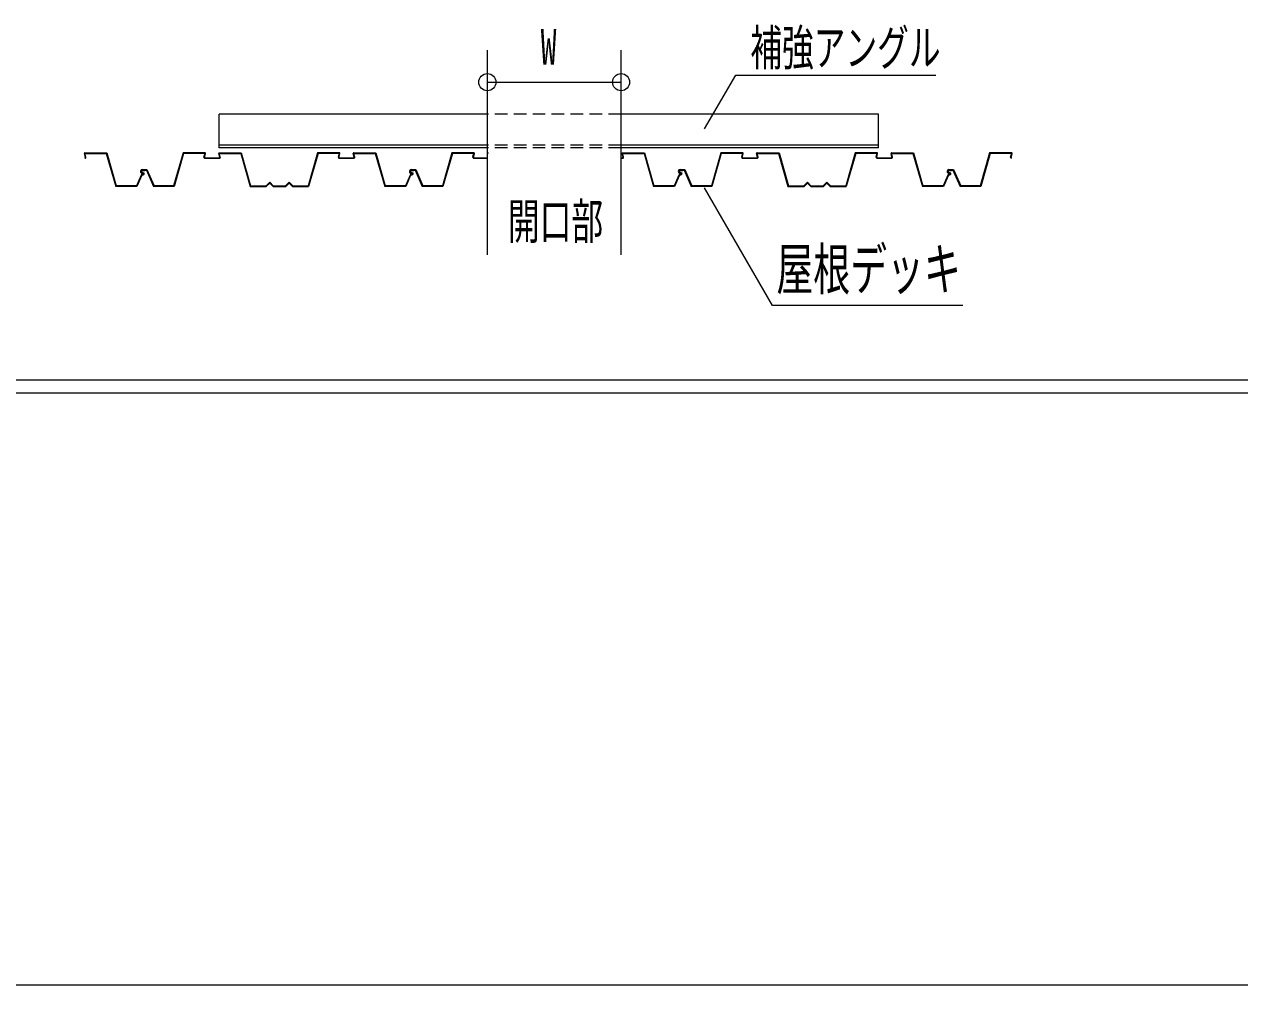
# Model space of a CAD drawing. Units: millimetres, scale not verified. Extents: x -2940 to 2940, y -2044 to 2044.
# Drawn here: x 1092 to 2016, y -2044 to -1314 of the extents above; entities that cross this region are included whole.
import ezdxf
from ezdxf.enums import TextEntityAlignment as Align

# ---------------------------------------------------------------- set-up
doc = ezdxf.new("R2010")
doc.units = ezdxf.units.MM
doc.header["$LTSCALE"] = 8
doc.linetypes.add('DASHED1', pattern=[1.8, 1.2, -0.6])
doc.layers.add('0-0_特記', color=4, linetype='Continuous', lineweight=18)
doc.layers.add('0-1_0-0', color=7, linetype='Continuous', lineweight=18)
doc.layers.add('0-B_96', color=7, linetype='Continuous')
doc.styles.add('ＭＳ ゴシック', font='')
doc.styles.get('ＭＳ ゴシック').set_extended_font_data('MS Gothic')

msp = doc.modelspace()

# ---------------------------------------------------------------- linework, layer by layer
at = {"layer": '0-0_特記', "lineweight": 9}
msp.add_line((1609.25, -1393.745), (1632.856, -1352.857), dxfattribs=at)
at = {"layer": '0-0_特記', "color": 6}
for p, q in [((1138.338, -1415.333), (1137.601, -1412.471)), ((1137.927, -1412.05), (1154.676, -1412.05)), ((1138.734, -1415.23), (1138.129, -1412.88)), ((1138.454, -1412.46), (1154.676, -1412.46)), ((1154.267, -1412.46), (1161.491, -1437.606)), ((1154.676, -1412.05), (1161.799, -1437.198)), ((1212.597, -1412.05), (1205.474, -1437.198)), ((1213.006, -1412.46), (1205.782, -1437.606)), ((1229.338, -1412.05), (1212.598, -1412.05)), ((1228.812, -1412.46), (1213.006, -1412.46)), ((1228.538, -1415.232), (1229.138, -1412.879)), ((1228.934, -1415.334), (1229.665, -1412.47)), ((1240.563, -1415.333), (1239.826, -1412.471)), ((1240.152, -1412.05), (1256.901, -1412.05)), ((1240.959, -1415.23), (1240.354, -1412.88)), ((1240.68, -1412.46), (1256.901, -1412.46)), ((1256.492, -1412.46), (1263.716, -1437.606)), ((1256.901, -1412.05), (1264.024, -1437.198)), ((1314.822, -1412.05), (1307.698, -1437.198)), ((1315.23, -1412.46), (1308.006, -1437.606)), ((1331.564, -1412.05), (1314.823, -1412.05)), ((1331.038, -1412.46), (1315.23, -1412.46)), ((1330.763, -1415.232), (1331.363, -1412.879)), ((1331.159, -1415.334), (1331.89, -1412.47)), ((1342.788, -1415.333), (1342.051, -1412.471)), ((1342.377, -1412.05), (1359.126, -1412.05)), ((1343.184, -1415.23), (1342.578, -1412.88)), ((1342.905, -1412.46), (1359.126, -1412.46)), ((1358.717, -1412.46), (1365.941, -1437.606)), ((1359.126, -1412.05), (1366.249, -1437.198)), ((1417.046, -1412.05), (1409.924, -1437.198)), ((1417.455, -1412.46), (1410.232, -1437.606)), ((1433.789, -1412.05), (1417.048, -1412.05)), ((1433.262, -1412.46), (1417.455, -1412.46)), ((1432.988, -1415.232), (1433.589, -1412.879)), ((1433.385, -1415.334), (1434.114, -1412.47)), ((1547.238, -1415.333), (1546.501, -1412.471)), ((1546.827, -1412.05), (1563.576, -1412.05)), ((1547.634, -1415.23), (1547.029, -1412.88)), ((1547.354, -1412.46), (1563.576, -1412.46)), ((1563.167, -1412.46), (1570.391, -1437.606)), ((1563.576, -1412.05), (1570.699, -1437.198)), ((1621.497, -1412.05), (1614.374, -1437.198)), ((1621.906, -1412.46), (1614.682, -1437.606)), ((1638.238, -1412.05), (1621.498, -1412.05)), ((1637.712, -1412.46), (1621.906, -1412.46)), ((1637.438, -1415.232), (1638.038, -1412.879)), ((1637.834, -1415.334), (1638.565, -1412.47)), ((1649.463, -1415.333), (1648.726, -1412.471)), ((1649.052, -1412.05), (1665.801, -1412.05)), ((1649.859, -1415.23), (1649.254, -1412.88)), ((1649.58, -1412.46), (1665.801, -1412.46)), ((1665.392, -1412.46), (1672.616, -1437.606)), ((1665.801, -1412.05), (1672.924, -1437.198)), ((1723.722, -1412.05), (1716.598, -1437.198)), ((1724.13, -1412.46), (1716.906, -1437.606)), ((1740.464, -1412.05), (1723.723, -1412.05)), ((1739.938, -1412.46), (1724.13, -1412.46)), ((1739.663, -1415.232), (1740.263, -1412.879)), ((1740.059, -1415.334), (1740.79, -1412.47)), ((1751.688, -1415.333), (1750.951, -1412.471)), ((1751.277, -1412.05), (1768.026, -1412.05)), ((1752.084, -1415.23), (1751.478, -1412.88)), ((1751.805, -1412.46), (1768.026, -1412.46)), ((1767.617, -1412.46), (1774.841, -1437.606)), ((1768.026, -1412.05), (1775.149, -1437.198)), ((1825.946, -1412.05), (1818.824, -1437.198)), ((1826.355, -1412.46), (1819.132, -1437.606)), ((1842.689, -1412.05), (1825.948, -1412.05)), ((1842.162, -1412.46), (1826.355, -1412.46)), ((1841.888, -1415.232), (1842.489, -1412.879)), ((1842.285, -1415.334), (1843.014, -1412.47)), ((1229.261, -1415.753), (1240.237, -1415.753)), ((1229.261, -1416.162), (1240.237, -1416.162)), ((1331.486, -1415.753), (1342.462, -1415.753)), ((1331.486, -1416.162), (1342.462, -1416.162)), ((1433.71, -1415.753), (1444.002, -1415.753)), ((1433.71, -1416.162), (1444.002, -1416.162)), ((1545.693, -1415.753), (1546.912, -1415.753)), ((1545.693, -1416.162), (1546.912, -1416.162)), ((1638.161, -1415.753), (1649.137, -1415.753)), ((1638.161, -1416.162), (1649.137, -1416.162)), ((1740.386, -1415.753), (1751.362, -1415.753)), ((1740.386, -1416.162), (1751.362, -1416.162)), ((1180.813, -1428.888), (1177.27, -1437.198)), ((1181.222, -1428.972), (1177.534, -1437.606)), ((1181.115, -1427.049), (1182.315, -1427.56)), ((1181.183, -1426.948), (1182.598, -1427.55)), ((1181.389, -1426.594), (1182.915, -1427.245)), ((1181.593, -1428.305), (1182.262, -1428.305)), ((1181.606, -1428.682), (1182.275, -1428.682)), ((1183.64, -1425.182), (1181.658, -1425.182)), ((1183.64, -1425.59), (1181.658, -1425.59)), ((1181.667, -1424.733), (1185.193, -1424.733)), ((1181.667, -1425.142), (1184.702, -1425.142)), ((1183.64, -1425.182), (1183.64, -1425.59)), ((1184.702, -1425.142), (1190.086, -1437.583)), ((1185.193, -1424.733), (1190.577, -1437.174)), ((1385.263, -1428.888), (1381.72, -1437.198)), ((1385.672, -1428.972), (1381.984, -1437.606)), ((1385.565, -1427.049), (1386.765, -1427.56)), ((1385.634, -1426.948), (1387.047, -1427.55)), ((1385.838, -1426.594), (1387.365, -1427.245)), ((1386.042, -1428.305), (1386.712, -1428.305)), ((1386.056, -1428.682), (1386.726, -1428.682)), ((1388.09, -1425.182), (1386.108, -1425.182)), ((1388.09, -1425.59), (1386.108, -1425.59)), ((1386.117, -1424.733), (1389.642, -1424.733)), ((1386.117, -1425.142), (1389.151, -1425.142)), ((1388.09, -1425.182), (1388.09, -1425.59)), ((1389.151, -1425.142), (1394.536, -1437.583)), ((1389.642, -1424.733), (1395.027, -1437.174)), ((1589.713, -1428.888), (1586.17, -1437.198)), ((1590.122, -1428.972), (1586.434, -1437.606)), ((1590.015, -1427.049), (1591.215, -1427.56)), ((1590.083, -1426.948), (1591.498, -1427.55)), ((1590.289, -1426.594), (1591.815, -1427.245)), ((1590.493, -1428.305), (1591.162, -1428.305)), ((1590.506, -1428.682), (1591.175, -1428.682)), ((1592.54, -1425.182), (1590.558, -1425.182)), ((1592.54, -1425.59), (1590.558, -1425.59)), ((1590.567, -1424.733), (1594.093, -1424.733)), ((1590.567, -1425.142), (1593.602, -1425.142)), ((1592.54, -1425.182), (1592.54, -1425.59)), ((1593.602, -1425.142), (1598.986, -1437.583)), ((1594.093, -1424.733), (1599.477, -1437.174)), ((1794.163, -1428.888), (1790.62, -1437.198)), ((1794.572, -1428.972), (1790.884, -1437.606)), ((1794.465, -1427.049), (1795.665, -1427.56)), ((1794.534, -1426.948), (1795.947, -1427.55)), ((1794.738, -1426.594), (1796.265, -1427.245)), ((1794.942, -1428.305), (1795.612, -1428.305)), ((1794.956, -1428.682), (1795.626, -1428.682)), ((1796.99, -1425.182), (1795.008, -1425.182)), ((1796.99, -1425.59), (1795.008, -1425.59)), ((1795.017, -1424.733), (1798.542, -1424.733)), ((1795.017, -1425.142), (1798.051, -1425.142)), ((1796.99, -1425.182), (1796.99, -1425.59)), ((1798.051, -1425.142), (1803.436, -1437.583)), ((1798.542, -1424.733), (1803.927, -1437.174)), ((1177.534, -1437.606), (1161.491, -1437.606)), ((1177.27, -1437.198), (1161.799, -1437.198)), ((1205.788, -1437.583), (1190.086, -1437.583)), ((1205.482, -1437.174), (1190.577, -1437.174)), ((1263.718, -1437.606), (1275.932, -1437.606)), ((1264.024, -1437.198), (1275.757, -1437.198)), ((1275.757, -1437.198), (1278.482, -1434.335)), ((1275.932, -1437.606), (1278.482, -1434.928)), ((1281.209, -1437.198), (1278.482, -1434.335)), ((1281.034, -1437.606), (1278.482, -1434.928)), ((1281.034, -1437.606), (1290.698, -1437.606)), ((1281.209, -1437.198), (1290.522, -1437.198)), ((1290.522, -1437.198), (1293.248, -1434.335)), ((1290.698, -1437.606), (1293.248, -1434.928)), ((1295.974, -1437.198), (1293.248, -1434.335)), ((1295.798, -1437.606), (1293.248, -1434.928)), ((1295.798, -1437.606), (1308.014, -1437.606)), ((1295.974, -1437.198), (1307.698, -1437.198)), ((1381.984, -1437.606), (1365.941, -1437.606)), ((1381.72, -1437.198), (1366.249, -1437.198)), ((1410.238, -1437.583), (1394.536, -1437.583)), ((1409.932, -1437.174), (1395.027, -1437.174)), ((1586.434, -1437.606), (1570.391, -1437.606)), ((1586.17, -1437.198), (1570.699, -1437.198)), ((1614.688, -1437.583), (1598.986, -1437.583)), ((1614.382, -1437.174), (1599.477, -1437.174)), ((1672.618, -1437.606), (1684.832, -1437.606)), ((1672.924, -1437.198), (1684.657, -1437.198)), ((1684.657, -1437.198), (1687.382, -1434.335)), ((1684.832, -1437.606), (1687.382, -1434.928)), ((1690.109, -1437.198), (1687.382, -1434.335)), ((1689.934, -1437.606), (1687.382, -1434.928)), ((1689.934, -1437.606), (1699.598, -1437.606)), ((1690.109, -1437.198), (1699.422, -1437.198)), ((1699.422, -1437.198), (1702.148, -1434.335)), ((1699.598, -1437.606), (1702.148, -1434.928)), ((1704.874, -1437.198), (1702.148, -1434.335)), ((1704.698, -1437.606), (1702.148, -1434.928)), ((1704.698, -1437.606), (1716.914, -1437.606)), ((1704.874, -1437.198), (1716.598, -1437.198)), ((1790.884, -1437.606), (1774.841, -1437.606)), ((1790.62, -1437.198), (1775.149, -1437.198)), ((1819.138, -1437.583), (1803.436, -1437.583)), ((1818.832, -1437.174), (1803.927, -1437.174))]:
    msp.add_line(p, q, dxfattribs=at)
at = {"layer": '0-0_特記', "color": 3}
for p, q in [((-147.746, -1584.549), (2940.286, -1584.549)), ((-2940.286, -1594.549), (2940.286, -1594.549)), ((-2940.286, -2044.5), (2940.286, -2044.5))]:
    msp.add_line(p, q, dxfattribs=at)
at = {"layer": '0-0_特記', "color": 6}
for points in [[(1180.942, -1427.42), (1182.154, -1427.936), (1182.315, -1427.56)], [(1385.391, -1427.42), (1386.605, -1427.936), (1386.765, -1427.56)], [(1589.842, -1427.42), (1591.054, -1427.936), (1591.215, -1427.56)], [(1794.291, -1427.42), (1795.505, -1427.936), (1795.665, -1427.56)]]:
    msp.add_lwpolyline(points, dxfattribs=at)
at = {"layer": '0-0_特記', "lineweight": 9}
msp.add_lwpolyline([(1805.468, -1527.97), (1660.954, -1527.97), (1609.128, -1438.67)], dxfattribs=at)
at = {"layer": '0-0_特記', "color": 6}
for centre, radius, start, end in [((1137.927, -1412.387), 0.337, 90, 194.44), ((1138.454, -1412.796), 0.337, 90, 194.44), ((1228.812, -1412.796), 0.337, 345.688, 90), ((1229.338, -1412.387), 0.337, 345.688, 90), ((1240.152, -1412.387), 0.337, 90, 194.44), ((1240.68, -1412.796), 0.337, 90, 194.44), ((1331.038, -1412.796), 0.337, 345.688, 90), ((1331.564, -1412.387), 0.337, 345.688, 90), ((1342.377, -1412.387), 0.337, 90, 194.44), ((1342.905, -1412.796), 0.337, 90, 194.44), ((1433.262, -1412.796), 0.337, 345.688, 90), ((1433.789, -1412.387), 0.337, 345.688, 90), ((1546.827, -1412.387), 0.337, 90, 194.44), ((1547.354, -1412.796), 0.337, 90, 194.44), ((1637.712, -1412.796), 0.337, 345.688, 90), ((1638.238, -1412.387), 0.337, 345.688, 90), ((1649.052, -1412.387), 0.337, 90, 194.44), ((1649.58, -1412.796), 0.337, 90, 194.44), ((1739.938, -1412.796), 0.337, 345.688, 90), ((1740.464, -1412.387), 0.337, 345.688, 90), ((1751.277, -1412.387), 0.337, 90, 194.44), ((1751.805, -1412.796), 0.337, 90, 194.44), ((1842.162, -1412.796), 0.337, 345.688, 90), ((1842.689, -1412.387), 0.337, 345.688, 90), ((1138.012, -1415.417), 0.746, 270, 14.44), ((1138.012, -1415.417), 0.337, 270, 14.44), ((1229.261, -1415.417), 0.746, 165.688, 270), ((1229.261, -1415.417), 0.337, 165.688, 270), ((1240.237, -1415.417), 0.746, 270, 14.44), ((1240.237, -1415.417), 0.337, 270, 14.44), ((1331.486, -1415.417), 0.746, 165.688, 270), ((1331.486, -1415.417), 0.337, 165.688, 270), ((1342.462, -1415.417), 0.746, 270, 14.44), ((1342.462, -1415.417), 0.337, 270, 14.44), ((1433.71, -1415.417), 0.746, 165.688, 270), ((1433.71, -1415.417), 0.337, 165.688, 270), ((1546.912, -1415.417), 0.746, 270, 14.44), ((1546.912, -1415.417), 0.337, 270, 14.44), ((1638.161, -1415.417), 0.746, 165.688, 270), ((1638.161, -1415.417), 0.337, 165.688, 270), ((1649.137, -1415.417), 0.746, 270, 14.44), ((1649.137, -1415.417), 0.337, 270, 14.44), ((1740.386, -1415.417), 0.746, 165.688, 270), ((1740.386, -1415.417), 0.337, 165.688, 270), ((1751.362, -1415.417), 0.746, 270, 14.44), ((1751.362, -1415.417), 0.337, 270, 14.44), ((1842.61, -1415.417), 0.746, 165.688, 270), ((1842.61, -1415.417), 0.337, 165.688, 270), ((1181.678, -1426.178), 1.445, 90.663, 239.327), ((1181.68, -1426.179), 1.038, 90.713, 237.016), ((1181.658, -1426.129), 0.947, 90, 239.931), ((1181.593, -1429.118), 0.813, 90, 163.627), ((1181.658, -1426.129), 0.538, 90, 239.931), ((1181.606, -1429.085), 0.403, 90, 163.627), ((1182.262, -1427.853), 0.452, 270, 42.019), ((1182.275, -1427.821), 0.861, 270, 42.019), ((1386.129, -1426.178), 1.445, 90.663, 239.327), ((1386.13, -1426.179), 1.038, 90.713, 237.016), ((1386.108, -1426.129), 0.947, 90, 239.931), ((1386.042, -1429.118), 0.813, 90, 163.627), ((1386.108, -1426.129), 0.538, 90, 239.931), ((1386.056, -1429.085), 0.403, 90, 163.627), ((1386.712, -1427.853), 0.452, 270, 42.019), ((1386.726, -1427.821), 0.861, 270, 42.019), ((1590.578, -1426.178), 1.445, 90.663, 239.327), ((1590.58, -1426.179), 1.038, 90.713, 237.016), ((1590.558, -1426.129), 0.947, 90, 239.931), ((1590.493, -1429.118), 0.813, 90, 163.627), ((1590.558, -1426.129), 0.538, 90, 239.931), ((1590.506, -1429.085), 0.403, 90, 163.627), ((1591.162, -1427.853), 0.452, 270, 42.019), ((1591.175, -1427.821), 0.861, 270, 42.019), ((1795.029, -1426.178), 1.445, 90.663, 239.327), ((1795.03, -1426.179), 1.038, 90.713, 237.016), ((1795.008, -1426.129), 0.947, 90, 239.931), ((1794.942, -1429.118), 0.813, 90, 163.627), ((1795.008, -1426.129), 0.538, 90, 239.931), ((1794.956, -1429.085), 0.403, 90, 163.627), ((1795.612, -1427.853), 0.452, 270, 42.019), ((1795.626, -1427.821), 0.861, 270, 42.019)]:
    msp.add_arc(centre, radius, start, end, dxfattribs=at)
at = {"layer": '0-0_特記', "color": 6, "linetype": 'DASHED1'}
msp.add_arc((1444.602, -1412.387), 0.337, 90, 194.44, dxfattribs=at)
at = {"layer": '0-1_0-0', "color": 4, "lineweight": 9}
for p, q in [((1444.002, -1489.514), (1444.002, -1333.872)), ((1545.693, -1489.514), (1545.693, -1333.872)), ((1444.002, -1358.241), (1545.693, -1358.241)), ((1632.856, -1352.857), (1784.955, -1352.857)), ((1444.002, -1382.702), (1240.152, -1382.702)), ((1741.522, -1382.702), (1545.693, -1382.702)), ((1741.522, -1408.258), (1741.522, -1382.702)), ((1444.002, -1406.214), (1240.152, -1406.214)), ((1741.522, -1406.214), (1545.693, -1406.214)), ((1741.522, -1408.258), (1545.693, -1408.258))]:
    msp.add_line(p, q, dxfattribs=at)
at = {"layer": '0-1_0-0', "color": 4, "linetype": 'DASHED1', "lineweight": 9}
for p, q in [((1545.693, -1382.702), (1444.002, -1382.702)), ((1545.693, -1406.214), (1444.002, -1406.214)), ((1545.693, -1408.258), (1444.002, -1408.258))]:
    msp.add_line(p, q, dxfattribs=at)
at = {"layer": '0-1_0-0', "color": 4, "lineweight": 9}
msp.add_lwpolyline([(1444.002, -1408.258), (1240.152, -1408.258), (1240.152, -1382.702)], dxfattribs=at)
for centre in [(1444.002, -1358.241), (1545.693, -1358.241)]:
    msp.add_circle(centre, 6.495, dxfattribs=at)

# ---------------------------------------------------------------- texts
at = {"layer": '0-0_特記', "color": 7, "style": 'ＭＳ ゴシック', "width": 0.65}
for s, p in [('W', (1484.563, -1353.187)), ('補強アングル', (1643.931, -1353.715)), ('開口部', (1459.677, -1485.809))]:
    msp.add_text(s, height=27.21, dxfattribs=at).set_placement(p, align=Align.BOTTOM_LEFT)
at = {"layer": '0-B_96', "style": 'ＭＳ ゴシック', "width": 0.65}
msp.add_text('屋根デッキ', height=31.64, dxfattribs=at).set_placement((1663.783, -1525.705), align=Align.BOTTOM_LEFT)

doc.saveas('drawing.dxf')
